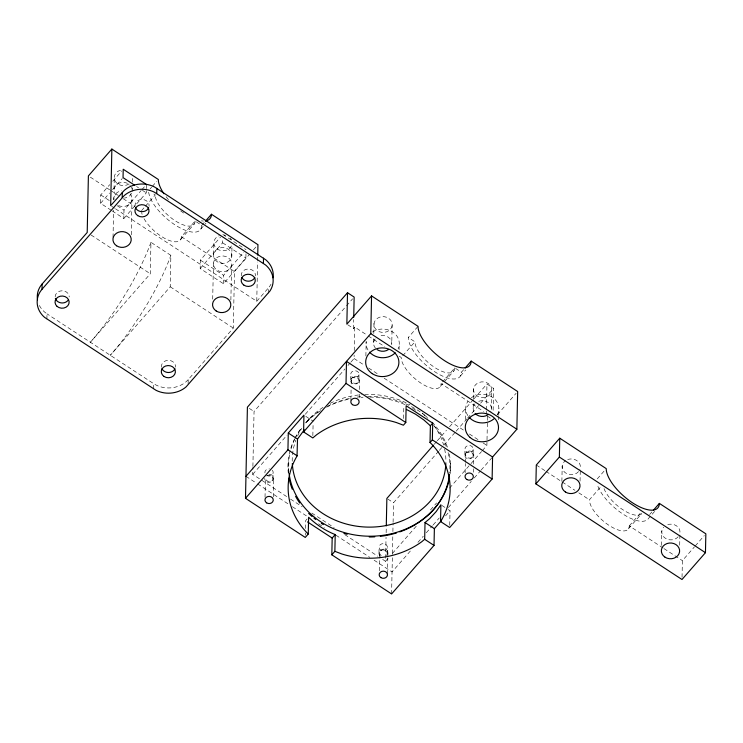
<?xml version="1.0" encoding="UTF-8"?>
<svg xmlns="http://www.w3.org/2000/svg" width="743" height="743" viewBox="0 0 743 743"><rect width="100%" height="100%" fill="white"/><g stroke="black" fill="none" stroke-linecap="round" stroke-linejoin="round"><path stroke-width="0.56" stroke-dasharray="3.71 2.79" d="M46.893 319.091L47.004 313.852L44.738 312.162A24.946 21.538 1.2 0 1 39.249 305.187M111.227 210.288L100.574 203.313L100.751 194.935L109.741 184.654M113.029 237.37L113.595 210.13M113.809 199.913L113.855 197.647M114.032 189.261L114.301 176.695M112.193 210.919L123.821 218.526L123.997 210.139L141.216 190.449M131.27 234.834L132.003 199.653M132.18 191.267L132.254 187.84M132.365 182.128L132.44 178.691A9.139 7.894 1.2 0 1 131.845 180.688M123.821 218.526L146.287 192.846L146.352 189.697M146.371 188.648L146.455 184.459M150.95 242.329A110.921 32.813 -56.8 0 1 90.386 342.254L150.3 273.758L150.95 242.329L170.871 255.369L170.221 286.798L110.308 355.284A110.921 32.813 -56.8 0 0 170.871 255.369M153.578 388.923L153.69 383.685L47.004 313.852M188.118 383.834L188.211 379.645L233.302 328.09L234.491 271.511L248.868 255.072M245.979 253.846L245.896 258.035L223.429 283.715L200.183 268.511L200.359 260.124L220.578 237.008M212.702 299.16L213.464 262.836M213.64 254.459L213.91 241.884M200.183 268.511L222.649 242.822L222.733 238.633M223.429 283.715L223.606 275.337L243.825 252.221M230.869 300.033L231.612 264.842A9.139 7.894 1.2 0 0 218.962 256.567A9.139 7.894 1.2 0 0 217.049 270.118A9.139 7.894 1.2 0 0 231.612 264.842M231.788 256.465A9.139 7.894 1.2 0 0 219.129 248.181A9.139 7.894 1.2 0 0 217.225 261.74A9.139 7.894 1.2 0 0 231.788 256.465L232.03 245.032M286.668 496.575L252.731 474.368L252.88 467.514M252.899 466.372L254.05 411.511L345.746 306.683M115.509 208.811L256.762 301.268L257.589 262.01M257.617 260.849L257.71 256.233M268.307 293.188L268.409 287.95L270.053 285.795A24.946 21.538 1.2 0 0 271.037 284.132M265.028 497.206L265.418 478.678M273.015 479.207L273.145 472.919M273.303 496.965L273.684 478.436M288.6 472.975L288.869 460.242M288.637 472.864L288.711 469.39M305.308 535.192L305.354 532.963M305.457 528.487L305.614 520.667L307.119 518.948M312.849 435.695L313.109 423.408M350.631 380.128L350.761 373.84M350.872 400.198L351.114 388.617M351.216 383.982L351.309 379.357M347.798 324.784L353.492 328.508L353.677 319.527M351.03 361.99L354.077 358.507L354.151 355.145M354.244 350.65L354.736 327.078L367.33 335.316M358.878 381.038A4.152 3.585 1.2 0 0 353.129 377.277A4.152 3.585 1.2 0 0 352.266 383.434A4.152 3.585 1.2 0 0 358.878 381.038L359.008 374.751A4.152 3.585 1.2 0 0 353.259 370.989A4.152 3.585 1.2 0 0 352.396 377.147A4.152 3.585 1.2 0 0 359.008 374.751M359.194 397.635L359.268 394.161M359.361 389.527L359.556 380.267A4.152 3.585 1.2 0 0 353.807 376.497A4.152 3.585 1.2 0 0 352.934 382.664A4.152 3.585 1.2 0 0 359.556 380.267M365.881 355.99L366.178 341.566A16.615 14.349 1.2 0 0 369.596 352.163M373.608 342.393L373.701 337.954M373.794 333.514L373.998 323.53M378.986 553.052L379.116 546.764M379.274 570.81L379.515 559.228M379.534 558.067L379.654 552.281M382.636 559.395L385.543 561.299L386.044 537.291M386.146 532.722L386.267 527.01M387.233 553.962L387.363 547.675A4.152 3.585 1.2 0 0 381.614 543.913A4.152 3.585 1.2 0 0 380.741 550.071A4.152 3.585 1.2 0 0 387.363 547.675M392.146 325.536A9.139 7.894 1.2 0 1 377.583 330.811A9.139 7.894 1.2 0 1 379.487 317.252A9.139 7.894 1.2 0 1 392.146 325.536L391.747 344.39A9.139 7.894 1.2 0 0 379.097 336.115M387.465 574.033L387.809 557.826M387.837 556.665L387.902 553.191M391.589 593.936L392.415 554.64M392.443 553.489L392.806 536.205M392.898 531.589L393.066 523.527M393.093 522.375L393.502 502.779L438.584 451.242M399.075 349.647L399.167 345.207M403.56 418.504L403.774 408.446L404.954 407.099M450.286 473.579L450.509 463.158M449.729 525.292L450.035 510.757L448.205 509.559M465.434 419.591L465.666 408.492M464.849 454.883L464.979 448.596M465.127 472.771L465.322 463.511M465.341 462.35L465.508 454.242M473.217 407.582L473.375 399.818M473.402 398.712L473.607 388.728M473.096 455.793A4.152 3.585 1.2 0 0 467.347 452.032A4.152 3.585 1.2 0 0 466.474 458.19A4.152 3.585 1.2 0 0 473.096 455.793L473.226 449.506A4.152 3.585 1.2 0 0 467.477 445.744A4.152 3.585 1.2 0 0 466.613 451.911A4.152 3.585 1.2 0 0 473.226 449.506M473.43 472.26L473.495 468.787M473.597 464.152L473.793 454.892A4.152 3.585 1.2 0 0 467.886 451.307A4.152 3.585 1.2 0 0 467.282 457.502A4.152 3.585 1.2 0 0 473.793 454.892M486.321 414.306L486.396 410.944M486.414 409.82L486.962 384.001L493.603 388.348L493.101 411.919M482.318 450.667L486.888 445.438L486.981 440.943M487.009 439.819L487.529 415.123M491.355 409.588L491.755 390.725A9.139 7.894 1.2 0 0 479.096 382.45A9.139 7.894 1.2 0 0 477.192 396A9.139 7.894 1.2 0 0 491.755 390.725M498.664 419.767L498.739 416.442M498.757 415.328L498.897 408.678M561.875 481.353L562.2 465.824M580.06 481.139L580.292 470.05M661.502 545.436L661.809 531.022M679.696 545.223L679.947 533.019A9.139 7.894 1.2 0 0 667.298 524.744M682.037 577.283L682.39 560.64L694.501 546.802M309.58 418.43L306.227 422.433A81.006 69.944 1.2 0 1 320.697 410.6M112.732 181.236L121.722 170.955M100.574 203.313L109.565 193.041M112.555 189.614L122.289 178.487M141.969 189.595L144.959 186.168M150.105 188.908L151.6 187.199M152.352 186.344L156.847 181.208M141.523 210.668L144.569 207.176M145.331 206.303L155.25 194.972L152.399 193.106M144.058 218.693A24.928 10.188 41.2 0 0 166.339 239.218A24.928 10.188 41.2 0 0 181.366 236.738L195.093 221.042L201.734 225.389L204.724 221.971M180.614 239.552L194.341 223.857M200.74 229.141L205.978 223.151M253.409 249.88L257.951 244.688M256.762 301.268L268.409 287.95M346.507 305.81L352.619 298.816M353.492 328.508L354.736 327.078M252.731 474.368L287.021 435.166M305.308 414.26L344.938 368.965M347.984 365.482L350.269 362.863M463.678 369.661L461.431 372.234A33.231 13.578 41.2 0 1 434.525 371.611A33.231 13.578 41.2 0 1 408.306 337.461L418.049 326.335M402.743 355.758L414.947 341.808L408.306 337.461M442.587 381.837L454.79 367.887L461.431 372.234M440.32 386.388L454.047 370.692M460.437 375.977L465.685 369.986M434.237 444.277L436.531 441.648M437.293 440.775L446.459 430.299M449.515 426.807L473.207 399.725M473.969 398.852L486.962 384.001M439.345 450.369L443.172 445.995M443.933 445.122L455.394 432.027M456.156 431.154L466.855 418.922M467.616 418.049L479.848 404.071M480.61 403.198L493.603 388.348M497.438 414.64L516.153 393.242M385.543 561.299L388.589 557.817M392.406 553.461L417.547 524.707M430.503 509.902L436.596 502.927M449.552 488.123L481.557 451.53M410.331 551.037L392.053 571.934L373.673 559.897M417.928 542.344L423.278 536.232M426.296 532.777L432.417 525.784M433.15 524.948L439.271 517.955M448.373 507.543L471.257 481.38M474.248 477.963L480.396 470.941M481.092 470.133L492.581 457.01M445.559 515.874L450.035 510.757M597.251 478.901L604.746 470.338M663.072 548L629.265 525.877A24.928 10.188 41.2 0 1 609.074 525.403A24.928 10.188 41.2 0 1 589.422 499.798L600.855 486.721M629.265 525.877L640.698 512.791M628.513 528.682L641.478 513.859M649.633 514.528L651.88 511.955M654.629 511.425L648.639 518.27A33.231 13.578 41.2 0 1 622.718 513.905A33.231 13.578 41.2 0 1 597.316 484.687M695.253 545.938L704.336 535.545M188.211 379.645L186.261 381.586A24.946 21.538 1.2 0 1 156.188 385.106L153.69 383.685M222.826 234.444L246.063 249.657M368.296 335.947L384.763 346.73M399.288 356.231L401.22 357.504A24.928 10.188 41.2 0 0 420.882 383.109A24.928 10.188 41.2 0 0 441.063 383.583L483.674 411.464M136.601 186.502L138.532 187.775M142.405 190.31L146.287 192.846M222.649 242.822L245.896 258.035M487.25 416.052L492.943 419.776M536.297 465.025L544.99 470.718M545.956 471.35L574.933 490.315M578.797 492.841L589.422 499.798M664.038 548.631L682.39 560.64M90.33 177.159L109.648 189.799M110.614 190.431L118.341 195.493M123.171 198.65L134.762 206.238M181.366 236.738L234.491 271.511M354.077 358.507L363.773 364.85M368.621 368.026L378.317 374.37M384.131 378.178L464.598 430.838M469.437 434.014L479.133 440.358M483.015 442.893L486.888 445.438M100.751 194.935L109.462 200.638M117.218 205.709L123.997 210.139M200.359 260.124L223.606 275.337M111.645 206.275L114.543 208.179M91.092 235.011L150.3 273.758M170.221 286.798L233.302 328.09M305.782 416.349L313.156 421.17M441.806 505.379L447.295 508.964M249.304 408.399L254.05 411.511M387.809 499.055L393.502 502.779M290.541 499.12L302.178 506.726M311.865 513.079L334.164 527.669M344.826 534.644L377.788 556.219M245.961 476.309L256.604 483.275M257.57 483.907L288.535 504.172M292.398 506.707L307.881 516.84M318.524 523.806L324.329 527.604M335.938 535.201L369.8 557.361M288.888 471.675A81.006 69.944 1.2 0 1 289.891 453.434M290.996 448.976A81.006 69.944 1.2 0 1 294.553 439.568M295.008 438.63A81.006 69.944 1.2 0 1 301.621 427.884M305.717 422.943A81.006 69.944 1.2 0 1 320.772 410.21M327.598 406.245A81.006 69.944 1.2 0 1 350.826 398.137M357.067 397.106A81.006 69.944 1.2 0 1 362.333 396.576M367.618 396.335A81.006 69.944 1.2 0 1 423.027 413.981M423.909 414.659A81.006 69.944 1.2 0 1 428.126 418.225M432.045 422.043A81.006 69.944 1.2 0 1 447.462 447.37M449.274 454.066A81.006 69.944 1.2 0 1 450.351 472.307M268.985 474.424A4.152 3.585 1.2 0 1 273.675 477.498A4.152 3.585 1.2 0 1 270.146 481.529A4.152 3.585 1.2 0 1 265.455 478.455M381.289 555.588A4.152 3.585 1.2 0 1 380.258 550.814A4.152 3.585 1.2 0 1 385.663 549.551A4.152 3.585 1.2 0 1 387.632 554.092M387.103 554.91A4.152 3.585 1.2 0 1 386.341 555.569M567.689 459.546A9.139 7.894 1.2 0 1 577.664 461.227A9.139 7.894 1.2 0 1 579.744 469.817M578.574 471.61A9.139 7.894 1.2 0 1 564.866 472.427A9.139 7.894 1.2 0 1 565.637 460.586M641.701 513.692A24.928 10.188 41.2 0 1 622.458 509.484A24.928 10.188 41.2 0 1 604.04 488.615M678.183 536.799A9.139 7.894 1.2 0 1 665.384 538.294A9.139 7.894 1.2 0 1 663.573 527.242M380.611 556.358A4.152 3.585 1.2 0 1 379.784 551.334A4.152 3.585 1.2 0 1 385.598 550.656A4.152 3.585 1.2 0 1 386.425 555.68M288.33 473.588A81.006 69.944 1.2 0 1 294.562 438.927M295.092 437.887A81.006 69.944 1.2 0 1 301.779 427.578M326.521 407.229A81.006 69.944 1.2 0 1 349.86 398.963M360.857 397.403A81.006 69.944 1.2 0 1 363.067 397.254M369.763 397.106A81.006 69.944 1.2 0 1 405.409 404.786M412.597 408.362A81.006 69.944 1.2 0 1 416.498 410.684M434.692 426.556A81.006 69.944 1.2 0 1 446.404 447.026M448.085 452.589A81.006 69.944 1.2 0 1 449.673 473.096M292.222 461.199A76.854 66.35 1.2 0 1 295.863 440.172M297.553 436.076A76.854 66.35 1.2 0 1 301.816 428.274M305.81 422.739A76.854 66.35 1.2 0 1 323.251 407.238M330.133 403.338A76.854 66.35 1.2 0 1 361.404 394.691M364.72 394.487A76.854 66.35 1.2 0 1 410.043 404.842M422.135 413.052A76.854 66.35 1.2 0 1 427.829 418.318M433.568 425.033A76.854 66.35 1.2 0 1 443.571 444.918M444.648 449.19A76.854 66.35 1.2 0 1 445.846 463.808M375.484 348.216A9.139 7.894 1.2 0 1 375.373 338.613M454.79 367.887A24.928 10.188 41.2 0 1 434.609 367.413A24.928 10.188 41.2 0 1 414.947 341.808M478.706 401.304A9.139 7.894 1.2 0 1 488.68 402.985A9.139 7.894 1.2 0 1 490.761 411.576M473.876 411.631A9.139 7.894 1.2 0 1 474.981 403.802M266.328 475.91A4.152 3.585 1.2 0 1 272.709 477.368A4.152 3.585 1.2 0 1 269.468 482.309A4.152 3.585 1.2 0 1 264.768 478.297M272.291 470.273A4.152 3.585 1.2 0 1 271.984 474.991A4.152 3.585 1.2 0 1 266.523 475.316M264.907 472.947A4.152 3.585 1.2 0 1 269.523 468.907M471.331 397.737A16.615 14.349 1.2 0 1 492.823 397.551A16.615 14.349 1.2 0 1 496.677 415.839M467.895 415.681A16.615 14.349 1.2 0 1 467.895 401.331M372.429 332.037A16.615 14.349 1.2 0 1 392.657 331.972A16.615 14.349 1.2 0 1 398.09 348.829M195.093 221.042A24.928 10.188 41.2 0 1 174.911 220.578A24.928 10.188 41.2 0 1 155.25 194.972M142.127 214.365A24.928 10.188 41.2 0 1 141.653 212.414M201.734 225.389A33.231 13.578 41.2 0 1 175.515 225.222A33.231 13.578 41.2 0 1 148.628 191.518M129.003 183.939A9.139 7.894 1.2 0 1 115.128 181.051A9.139 7.894 1.2 0 1 121.304 169.998M203.443 221.024A33.231 13.578 41.2 0 1 201.353 220.847M183.688 213.065A33.231 13.578 41.2 0 1 180.224 210.585M168.457 199.598A33.231 13.578 41.2 0 1 165.875 196.44M131.585 193.264A9.139 7.894 1.2 0 1 124.387 198.084M115.908 195.093A9.139 7.894 1.2 0 1 117.468 184.023A9.139 7.894 1.2 0 1 130.304 185.444M131.511 187.217A9.139 7.894 1.2 0 1 132.152 189.205M231.454 245.877A9.139 7.894 1.2 0 1 216.575 248.487A9.139 7.894 1.2 0 1 219.399 235.605M224.08 235.057A9.139 7.894 1.2 0 1 225.64 235.355M230.172 238.057A9.139 7.894 1.2 0 1 231.389 239.84M130.127 193.821A9.139 7.894 1.2 0 1 129.458 204.204A9.139 7.894 1.2 0 1 117.44 204.929M113.883 199.709A9.139 7.894 1.2 0 1 121.648 190.83M161.454 367.237A7.058 6.102 1.2 0 1 168.382 360.318A7.058 6.102 1.2 0 1 175.459 367.191M55.14 296.782A7.058 6.102 1.2 0 1 62.263 290.782A7.058 6.102 1.2 0 1 69.257 296.968M241.336 275.913A7.058 6.102 1.2 0 1 248.255 269.003A7.058 6.102 1.2 0 1 255.341 275.876M135.087 206.378A7.058 6.102 1.2 0 1 142.006 199.458A7.058 6.102 1.2 0 1 149.092 206.331"/><path stroke-width="1.11" d="M42.007 289.259L124.155 195.623A24.946 21.538 1.2 0 1 154.228 192.103L265.678 265.056A24.946 21.538 1.2 0 1 269.941 291.033L186.149 386.824A24.946 21.538 1.2 0 1 156.086 390.344L44.626 317.4A24.946 21.538 1.2 0 1 40.373 291.414L42.007 289.259L42.119 284.021L87.21 232.466L88.398 175.896L111.859 149.064L158.343 179.49A33.231 13.578 41.2 0 0 163.924 193.737M111.859 149.064L110.67 205.644L124.267 190.384A24.946 21.538 1.2 0 1 154.34 186.864L265.79 259.818A24.946 21.538 1.2 0 1 273.09 277.826M122.214 197.573L122.316 192.335M156.727 193.533L156.838 188.295M441.091 520.982L434.376 528.654L434.023 545.418L391.589 593.936L331.824 554.817L334.87 551.334L335.223 534.57C325.295 530.688 316.258 524.651 308.614 517.239L308.271 534.003L305.262 537.43L245.496 498.312L247.41 407.164L347.51 292.723L354.151 297.07L353.724 317.28M257.737 255.081L257.951 244.688L211.467 214.263L205.477 221.117M263.412 263.356L263.524 258.118M245.496 498.312L287.94 449.803L288.284 433.039L303.943 415.142L303.59 431.906L312.803 437.933L316.639 434.739A81.006 69.944 1.2 0 1 396.307 422.526L403.421 425.21L405.789 422.507L406.142 405.743L432.705 423.129L432.352 439.893L430.03 442.549L430.829 443.265A81.006 69.944 1.2 0 1 441.258 520.518L440.543 521.54L449.682 527.521L492.117 479.012L492.581 457.01L346.489 361.386L346.024 383.388L303.59 431.906M308.271 534.003L307.472 533.288A81.006 69.944 1.2 0 1 297.033 456.035L297.516 439.076L304.277 429.863M331.824 554.817L332.177 538.053L335.223 534.57M347.51 292.723L346.851 324.162L371.565 295.909L418.049 326.335A33.231 13.578 41.2 0 0 444.258 360.476A33.231 13.578 41.2 0 0 471.173 361.098L517.657 391.524L516.868 429.24L492.507 457.084M245.961 476.309L370.776 333.626L371.565 295.909M386.286 525.868L386.862 498.432L433.475 445.15M334.87 551.334L341.984 554.027A81.006 69.944 1.2 0 0 421.652 541.814L424.671 539.297L425.024 522.533L429.603 518.716L436.178 511.574L440.896 504.776L440.543 521.54M430.03 442.549L430.383 425.785L432.705 423.129M535.898 483.888L536.297 465.025L559.758 438.203L606.242 468.629A33.231 13.578 41.2 0 0 632.451 502.77A33.231 13.578 41.2 0 0 659.366 503.392L705.85 533.818L705.451 552.681L681.99 579.503L535.898 483.888L559.368 457.056L559.758 438.203M42.119 284.021L40.475 286.176A24.946 21.538 1.2 0 0 37.503 299.763M465.183 367.952L471.173 361.098M653.376 510.246L659.366 503.392M406.393 409.439L415.486 414.176L423.798 419.897L430.383 425.785M146.455 184.459L123.217 169.246L123.041 177.633L134.659 185.239M370.776 333.626L516.868 429.24M559.368 457.056L705.451 552.681M346.024 383.388L405.789 422.507M432.352 439.893L492.117 479.012M288.284 433.039L297.516 439.076M425.024 522.533L434.376 528.654M287.94 449.803L297.172 455.84M424.671 539.297L434.023 545.418M307.518 521.911L332.177 538.053M449.552 477.981A81.006 69.944 1.2 0 1 367.757 536.186A81.006 69.944 1.2 0 1 289.148 473.95M494.03 418.792A16.615 14.349 1.2 0 1 469.102 417.25M449.552 474.238A81.006 69.944 1.2 0 1 417.167 523.499M416.219 524.084A81.006 69.944 1.2 0 1 399.762 531.886M396.558 532.945A81.006 69.944 1.2 0 1 380.305 536.353M374.797 536.836A81.006 69.944 1.2 0 1 369.225 536.994M347.167 534.301A81.006 69.944 1.2 0 1 343.944 533.446M323.298 524.586A81.006 69.944 1.2 0 1 321.366 523.406M315.756 519.524A81.006 69.944 1.2 0 1 313.899 518.075M312.097 516.58A81.006 69.944 1.2 0 1 308.633 513.422M299.735 503.039A81.006 69.944 1.2 0 1 295.593 496.343M292.278 489.247A81.006 69.944 1.2 0 1 289.027 478.111M487.919 414.826A9.139 7.894 1.2 0 1 475.093 413.414M445.846 463.808A76.854 66.35 1.2 0 1 369.364 527.121A76.854 66.35 1.2 0 1 292.305 463.521M388.31 349.637A9.139 7.894 1.2 0 1 377.184 349.665M395.276 352.804A16.615 14.349 1.2 0 1 369.596 352.163M211.467 214.263A33.231 13.578 41.2 0 1 205.765 220.875M174.995 368.732A7.058 6.102 1.2 0 1 168.522 372.512A7.058 6.102 1.2 0 1 161.955 368.769M68.282 300.005A7.058 6.102 1.2 0 1 61.214 302.912A7.058 6.102 1.2 0 1 55.363 298.37M254.877 277.408A7.058 6.102 1.2 0 1 248.394 281.198A7.058 6.102 1.2 0 1 241.828 277.455M148.628 207.873A7.058 6.102 1.2 0 1 142.145 211.653A7.058 6.102 1.2 0 1 135.579 207.91M380.825 577.59A4.152 3.585 1.2 0 0 387.447 575.193A4.152 3.585 1.2 0 0 381.698 571.432A4.152 3.585 1.2 0 0 380.825 577.59M352.479 404.666A4.152 3.585 1.2 0 0 359.101 402.269A4.152 3.585 1.2 0 0 353.343 398.499A4.152 3.585 1.2 0 0 352.479 404.666M466.818 479.504A4.152 3.585 1.2 0 0 473.328 476.895A4.152 3.585 1.2 0 0 467.421 473.31A4.152 3.585 1.2 0 0 466.818 479.504M266.607 502.835A4.152 3.585 1.2 0 0 273.229 500.438A4.152 3.585 1.2 0 0 267.48 496.668A4.152 3.585 1.2 0 0 266.607 502.835M565.377 491.959A9.139 7.894 1.2 0 0 579.949 486.684A9.139 7.894 1.2 0 0 567.29 478.408A9.139 7.894 1.2 0 0 565.377 491.959M664.985 557.157A9.139 7.894 1.2 0 0 679.557 551.882A9.139 7.894 1.2 0 0 666.898 543.597A9.139 7.894 1.2 0 0 664.985 557.157M372.299 373.664A16.615 14.349 1.2 0 0 398.777 364.07A16.615 14.349 1.2 0 0 375.772 349.015A16.615 14.349 1.2 0 0 372.299 373.664M470.143 437.525A16.615 14.349 1.2 0 0 497.94 431.246A16.615 14.349 1.2 0 0 477.591 413.563A16.615 14.349 1.2 0 0 470.143 437.525M116.586 245.784A9.139 7.894 1.2 0 0 131.149 240.509A9.139 7.894 1.2 0 0 118.49 232.225A9.139 7.894 1.2 0 0 116.586 245.784M216.194 310.983A9.139 7.894 1.2 0 0 230.757 305.707A9.139 7.894 1.2 0 0 218.098 297.423A9.139 7.894 1.2 0 0 216.194 310.983M137.724 215.646A7.058 6.102 1.2 0 0 148.981 211.569A7.058 6.102 1.2 0 0 139.201 205.17A7.058 6.102 1.2 0 0 137.724 215.646M243.973 285.191A7.058 6.102 1.2 0 0 255.23 281.114A7.058 6.102 1.2 0 0 245.45 274.715A7.058 6.102 1.2 0 0 243.973 285.191M164.092 376.506A7.058 6.102 1.2 0 0 175.348 372.429A7.058 6.102 1.2 0 0 165.568 366.03A7.058 6.102 1.2 0 0 164.092 376.506M57.053 306.367A7.058 6.102 1.2 0 0 68.895 303.776A7.058 6.102 1.2 0 0 60.322 296.206A7.058 6.102 1.2 0 0 57.053 306.367"/></g></svg>
